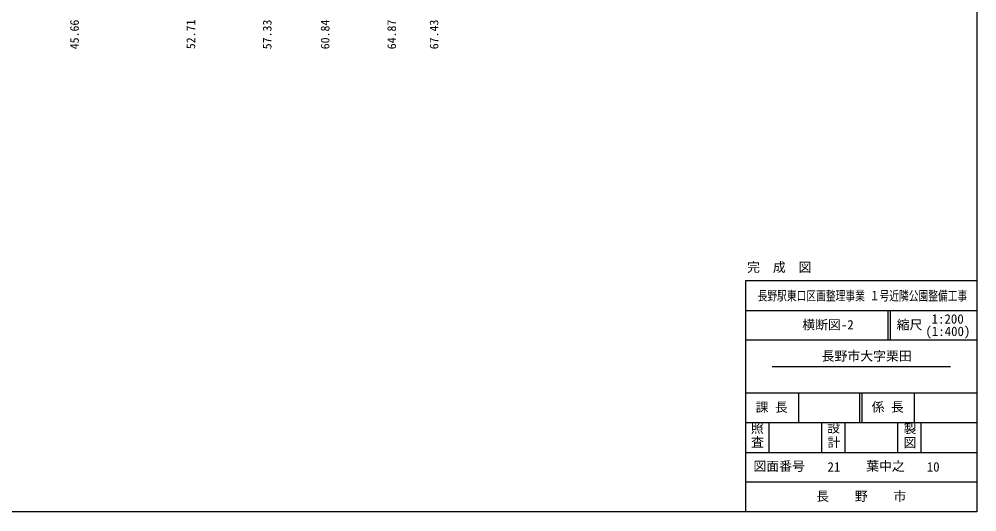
# Model space of a CAD drawing. Units: millimetres on the paper. Extents: x -84 to 7, y -133 to 191.
# Drawn here: x -25.54 to 3.45, y -59.18 to -44.26 of the extents above; entities that cross this region are included whole.
import ezdxf
from ezdxf.enums import TextEntityAlignment as Align

# ---------------------------------------------------------------- set-up
doc = ezdxf.new("R2010")
doc.units = ezdxf.units.MM
doc.header["$LTSCALE"] = 0.14
for name, color, linetype in [('0-2_D-TTL-FRAM_枠', 7, 'Continuous'), ('0-8_D-STR-DIM-2高さ', 7, 'Continuous'), ('0-B_S-SUV-HTXT', 7, 'Continuous'), ('0-C_S-SUV-LINE', 7, 'Continuous'), ('0-D_S-SUV-FRAM', 7, 'Continuous'), ('0-E_D-TTL-TXT', 7, 'Continuous')]:
    doc.layers.add(name, color=color, linetype=linetype)
doc.styles.add('ＭＳ ゴシック', font='')
doc.styles.get('ＭＳ ゴシック').set_extended_font_data('MS Gothic')

msp = doc.modelspace()

# ---------------------------------------------------------------- linework, layer by layer
at = {"layer": '0-2_D-TTL-FRAM_枠'}
msp.add_lwpolyline([(-76.8141, -2.9807), (3.4526, -2.9807), (3.4526, -59.1807), (-76.8141, -59.1807)], close=True, dxfattribs=at)
at = {"layer": '0-C_S-SUV-LINE'}
for p, q in [((-3.5474, -53.0807), (3.4526, -53.0807)), ((0.7614, -53.0808), (0.7614, -53.9807)), ((0.8271, -53.0807), (0.8267, -53.9808)), ((3.4526, -53.9807), (-3.5474, -53.9807)), ((-2.7474, -54.7807), (2.6526, -54.7807)), ((-3.5474, -55.5807), (3.4526, -55.5807)), ((-1.9474, -55.5807), (-1.9474, -56.4807)), ((-0.0893, -56.4807), (-0.0887, -55.5807)), ((-0.021, -56.4807), (-0.0215, -55.5807)), ((1.5526, -55.5807), (1.5526, -56.4807)), ((3.4526, -56.4807), (-3.5474, -56.4807)), ((-2.8474, -56.4807), (-2.8474, -57.3807)), ((-1.2474, -56.4807), (-1.2474, -57.3807)), ((-0.5474, -56.4807), (-0.5474, -57.3807)), ((1.0526, -56.4807), (1.0526, -57.3807)), ((1.7526, -56.4807), (1.7526, -57.3807)), ((-3.5474, -57.3807), (3.4526, -57.3807)), ((3.4526, -58.2807), (-3.5474, -58.2807))]:
    msp.add_line(p, q, dxfattribs=at)
at = {"layer": '0-D_S-SUV-FRAM'}
for p, q in [((-3.5474, -52.1807), (-3.5474, -59.1807)), ((3.4526, -52.1807), (-3.5474, -52.1807))]:
    msp.add_line(p, q, dxfattribs=at)

# ---------------------------------------------------------------- texts
at = {"layer": '0-8_D-STR-DIM-2高さ', "style": 'ＭＳ ゴシック'}
for s, p in [('45.66', (-23.6544, -45.1718)), ('52.71', (-20.1319, -45.1697)), ('57.33', (-17.8214, -45.1718)), ('60.84', (-16.0678, -45.1718)), ('64.87', (-14.0518, -45.1718)), ('67.43', (-12.7699, -45.1718))]:
    msp.add_text(s, height=0.2639, rotation=90, dxfattribs=at).set_placement(p, align=Align.BOTTOM_LEFT)
at = {"layer": '0-B_S-SUV-HTXT', "style": 'ＭＳ ゴシック'}
for s, p in [('完\u3000成\u3000図', (-3.5018, -52.0004)), ('横断図-2', (-1.8324, -53.7422)), ('縮尺', (1.0249, -53.7423)), ('1:200', (2.0833, -53.5666)), ('(1:400)', (1.8954, -53.9423)), ('長野市大字栗田', (-1.2478, -54.6883)), ('課 長', (-3.2446, -56.2386)), ('係 長', (0.2666, -56.2316)), ('照', (-3.3905, -56.8743)), ('設', (-1.0782, -56.8661)), ('製', (1.2342, -56.8851)), ('査', (-3.3827, -57.2984)), ('計', (-1.0689, -57.3052)), ('図', (1.2311, -57.3083)), ('図面番号', (-3.3122, -58.0244)), ('21', (-1.0673, -58.0464)), ('葉中之', (0.1012, -58.0225)), ('10', (1.9366, -58.0464)), ('長\u3000\u3000野\u3000\u3000市', (-1.4119, -58.9345))]:
    msp.add_text(s, height=0.2859, dxfattribs=at).set_placement(p, align=Align.BOTTOM_LEFT)
at = {"layer": '0-E_D-TTL-TXT', "style": 'ＭＳ ゴシック', "width": 0.75}
msp.add_text('長野駅東口区画整理事業 １号近隣公園整備工事', height=0.2886, dxfattribs=at).set_placement((-3.1846, -52.8658), align=Align.BOTTOM_LEFT)

doc.saveas('drawing.dxf')
